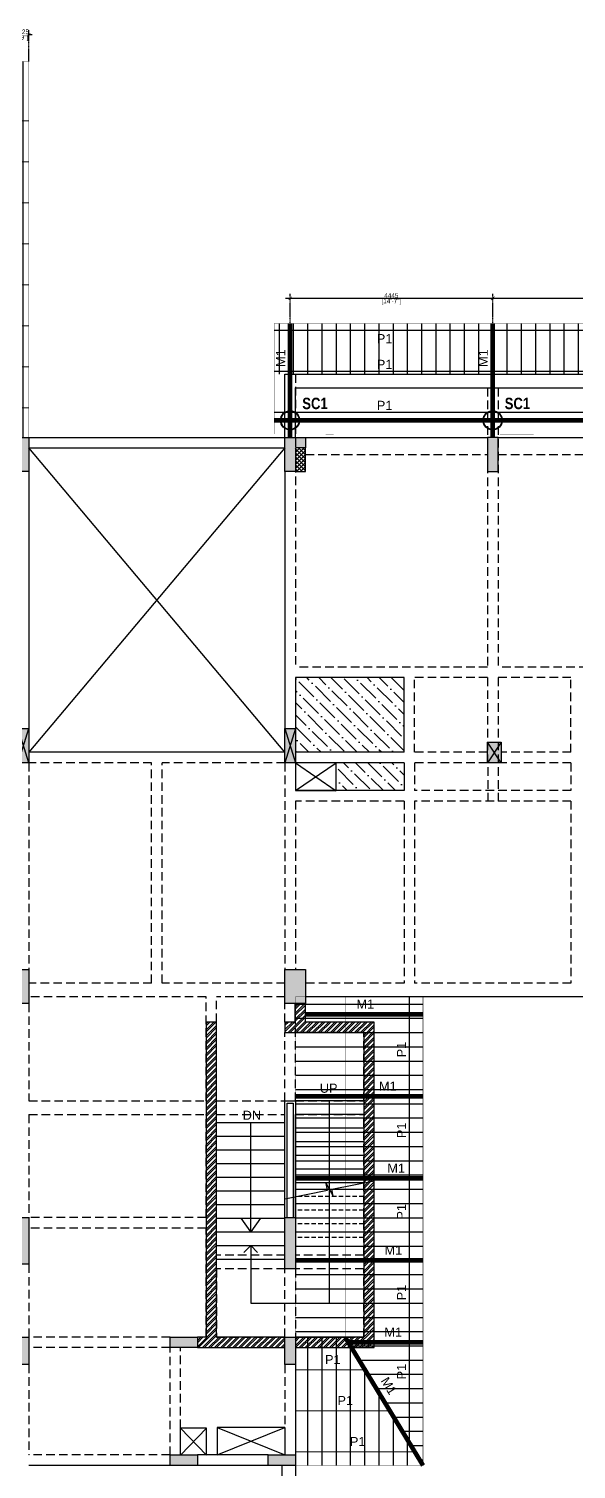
# Model space of a CAD drawing. Header units: millimetres. Extents: x 149548 to 2069915, y -1587483 to -1219800.
# Drawn here: x 1837315 to 1849325, y -1523645 to -1492034 of the extents above; entities that cross this region are included whole.
import ezdxf

# ---------------------------------------------------------------- set-up
doc = ezdxf.new("R2010")
doc.units = ezdxf.units.MM
doc.header["$MEASUREMENT"] = 0
doc.header["$PDMODE"] = 98
for name, pattern in [('ACAD_ISO02W100', [15, 12, -3]), ('CONTINOUS', [0]), ('DASHED', [0.75, 0.5, -0.25]), ('HIDDEN', [0.375, 0.25, -0.125])]:
    doc.linetypes.add(name, pattern=pattern)
doc.layers.add('BEAM NO.', color=7, linetype='Continuous', lineweight=30)
doc.layers.add('DETAIL', color=1, linetype='Continuous', lineweight=25)
for name, color, linetype in [('BEAM-230X450', 31, 'Continuous'), ('BEAM-230X600', 150, 'Continuous'), ('BEAM-300X450', 6, 'Continuous'), ('BEAM-300X600', 4, 'Continuous'), ('BEAM-450X750', 134, 'Continuous'), ('Brick Piller', 2, 'Continuous'), ('Projection', 5, 'Continuous'), ('Roof', 7, 'Continuous'), ('S-STRU. CUTOUT', 3, 'Continuous'), ('SHED', 7, 'Continuous'), ('Stair', 7, 'Continuous'), ('Steel Col', 2, 'Continuous'), ('Str. Layout', 7, 'Continuous'), ('STR.COLUMN', 1, 'Continuous'), ('SUNK-HATCH', 8, 'Continuous')]:
    doc.layers.add(name, color=color, linetype=linetype)
doc.styles.add('1-100', font='arial.ttf', dxfattribs={"height": 400})
doc.styles.add('G3-TEXT', font='ARIALNB.TTF', dxfattribs={"height": 3})
doc.styles.get("Standard").update_dxf_attribs({"font": 'arial.ttf'})
doc.styles.add('style1', font='arial.ttf')
doc.dimstyles.new('DIM 1-100 1', dxfattribs={"dimtxt": 200, "dimasz": 100, "dimexe": 50, "dimexo": 50, "dimgap": 50, "dimtad": 1, "dimdec": 1, "dimrnd": 5, "dimzin": 0, "dimdsep": 46, "dimtxsty": 'Standard', "dimblk": 'ARCHTICK', "dimcen": 100, "dimdle": 100, "dimclrd": 256, "dimclre": 256, "dimclrt": 256, "dimadec": 0, "dimazin": 0, "dimtfac": 1, "dimtdec": 1, "dimtix": 1, "dimtofl": 0, "dimtmove": 1, "dimatfit": 3, "dimldrblk": 'OPEN90', "dimfxl": 1, "dimtolj": 1, "dimtzin": 0, "dimlwd": -1, "dimlwe": -1, "dimarcsym": 0})
doc.dimstyles.new('DIM 1-50', dxfattribs={"dimtxt": 100, "dimasz": 75, "dimexe": 100, "dimexo": 1, "dimgap": 10, "dimtad": 1, "dimdec": 0, "dimrnd": 5, "dimzin": 0, "dimdsep": 46, "dimtxsty": 'Standard', "dimblk": 'ARCHTICK', "dimcen": 100, "dimdle": 100, "dimclrd": 256, "dimclre": 256, "dimclrt": 256, "dimadec": 0, "dimazin": 0, "dimtfac": 1, "dimtdec": 0, "dimtix": 1, "dimtofl": 0, "dimtmove": 1, "dimatfit": 3, "dimldrblk": 'OPEN90', "dimfxl": 1, "dimtolj": 1, "dimtzin": 0, "dimlwd": -1, "dimlwe": -1, "dimarcsym": 0})
pattern_1 = [(90, (0, 0), (-312.5, 1.91351062366774e-14), [])]
pattern_2 = [(180, (0, 0), (-3.827021247335479e-14, -312.5), [])]
pattern_3 = [(225, (4363.138150071958, 0), (66.29126073623883, -66.29126073623884), []), (225, (4318.943976321958, 5.412225342389949e-15), (66.29126073623883, -66.29126073623884), [])]
pattern_4 = [(135, (38788.41986784874, -101253.6091188269), (-364.6019340493135, 99.43689110435825), [468.75, -93.75, 0, -93.75])]

# ---------------------------------------------------------------- blocks, each defined once
blk = doc.blocks.new('Steel Col')
at = {"layer": 'Steel Col', "color": 2}
for radius in [210, 200]:
    blk.add_circle((1997102.074790691, -1500610.347027284), radius, dxfattribs=at)
blk = doc.blocks.new('Elevation_Col')
at = {"layer": 'Steel Col', "color": 251}
for p in [(-192843.4698170533, 101236.5403035535), (-188398.4698170533, 101236.5403026594)]:
    blk.add_blockref('Steel Col', p, dxfattribs=at)
blk = doc.blocks.new('Roof_SF Lvl')
at = {"layer": 'Roof', "transparency": 33554559}
h = blk.add_hatch(dxfattribs=at)
h.set_pattern_fill('ANSI31', color=8, scale=2500.000000000006, angle=45)
h.set_pattern_definition(pattern_1)
h.paths.add_polyline_path([(1827738.52471644, -1501001.659378562), (1837314.578188784, -1501001.097132746), (1837314.524842051, -1492752.238526734), (1820634.524841997, -1492752.238526734), (1827737.99289425, -1501001.041807456)], is_closed=False)
h = blk.add_hatch(dxfattribs=at)
h.set_pattern_fill('ANSI31', color=8, scale=2500.000000000006, angle=45)
h.set_pattern_definition(pattern_1)
h.paths.add_polyline_path([(1842697.024841111, -1499612.477389303), (1852054.524842002, -1499612.477389315), (1852054.524842007, -1501001.041807453), (1852696.980490111, -1501001.041807456), (1852696.980490111, -1499751.041807399), (1855626.980490111, -1499751.041807399), (1855626.980490111, -1501001.041807454), (1857142.024841997, -1501001.041807399), (1857142.024841997, -1499751.041807399), (1860072.024841997, -1499751.041807399), (1860072.024841997, -1501001.041807454), (1861587.024841997, -1501001.041807399), (1861587.024841997, -1499751.041807399), (1864517.024841997, -1499751.041777981), (1864517.024854548, -1501001.041807454), (1866032.069193884, -1501001.041807399), (1866032.069193884, -1499751.041807399), (1868962.069193884, -1499751.041807399), (1868962.069193884, -1501001.041807455), (1870477.069193884, -1501001.041807399), (1870477.069193884, -1499751.041807399), (1873407.069193884, -1499751.041807399), (1873407.069193884, -1501001.041807455), (1874922.113545771, -1501001.041807399), (1874922.113545771, -1499751.041807399), (1877852.113545771, -1499751.041807399), (1877852.113545771, -1501001.041807455), (1883524.524841997, -1501001.041807456), (1883524.524846952, -1501930.718021692), (1897217.497635167, -1498501.041807456), (1842697.024841113, -1498501.041807452)])
h = blk.add_hatch(dxfattribs=at)
h.set_pattern_fill('ANSI31', color=8, scale=2500, angle=135)
h.set_pattern_definition(pattern_2)
h.paths.add_polyline_path([(1844264.524841997, -1520762.791274042), (1843164.524841997, -1520762.791274042), (1843164.524841997, -1513277.477389311), (1844264.524841997, -1513277.477389311)])
h = blk.add_hatch(dxfattribs=at)
h.set_pattern_fill('ANSI31', color=8, scale=2500, angle=135)
h.set_pattern_definition(pattern_2)
h.paths.add_polyline_path([(1844264.524841997, -1513277.791273986), (1844264.524841997, -1520762.791274042), (1845964.334269158, -1523562.477389367), (1845964.524841997, -1513277.791273986)])
h = blk.add_hatch(dxfattribs=at)
h.set_pattern_fill('ANSI31', color=8, scale=2500.000000000006, angle=45)
h.set_pattern_definition(pattern_1)
h.paths.add_polyline_path([(1844264.524841997, -1520762.791274042), (1845964.524841997, -1523562.791274042), (1843164.524841997, -1523562.791274042), (1843164.524841997, -1520762.791274042)])
at = {"layer": 'Roof', "color": 6, "const_width": 10}
for points in [[(1837314.578197313, -1501002.41584929), (1820634.524841997, -1501002.791273537), (1820634.524841997, -1501002.791273537), (1820634.524841997, -1492752.238526734), (1837314.524842051, -1492752.238526734)], [(1897224.497351541, -1498501.041807456), (1883525.314349696, -1501930.520376128), (1883524.524846952, -1501001.041807456), (1842697.024841114, -1501001.192797584), (1842697.02484111, -1498501.041807452)], [(1844264.524841997, -1520762.791274042), (1843164.524841997, -1520762.791274042), (1843164.524841997, -1513277.477389311), (1844264.524841997, -1513277.477389311)], [(1844264.524841997, -1513277.791273986), (1844264.524841997, -1520762.791274042), (1845964.334269158, -1523562.477389367), (1845964.524841997, -1513277.791273986)], [(1844264.524841997, -1520762.791274042), (1845964.524841997, -1523562.791274042), (1843164.524841997, -1523562.791274042), (1843164.524841997, -1520762.791274042)]]:
    blk.add_lwpolyline(points, close=True, dxfattribs=at)
blk = doc.blocks.new('COL')
h = blk.add_hatch(color=2)
h.dxf.hatch_style = 1
h.paths.add_polyline_path([(1798296.104974095, -1406138.806724623), (1798526.104974095, -1406138.806724623), (1798526.104974095, -1406888.806724623), (1798296.104974095, -1406888.806724623)])
h = blk.add_hatch(color=2)
h.dxf.hatch_style = 1
h.paths.add_polyline_path([(1804146.104974095, -1406138.806724623), (1804376.104974095, -1406138.806724623), (1804376.104974095, -1406888.806724623), (1804146.104974095, -1406888.806724623)])
h = blk.add_hatch(color=2)
h.dxf.hatch_style = 1
h.paths.add_polyline_path([(1808591.0224678, -1406438.806724566), (1808890.963029397, -1406438.806724566), (1808890.963029397, -1406888.806724566), (1808591.0224678, -1406888.806724566)])
at = {"layer": 'STR.COLUMN', "transparency": 33554687}
h = blk.add_hatch(color=256, dxfattribs=at)
h.dxf.hatch_style = 1
h.paths.add_polyline_path([(1798076.104974095, -1400498.806724623), (1798526.104974095, -1400498.806724623), (1798526.104974095, -1399748.806724623), (1798076.104974095, -1399748.806724623)])
h = blk.add_hatch(color=256, dxfattribs=at)
h.dxf.hatch_style = 1
h.paths.add_polyline_path([(1804146.104974095, -1400498.806724623), (1804376.104974095, -1400498.806724623), (1804376.104974095, -1399978.806724624), (1804596.104974095, -1399978.806724624), (1804596.104974095, -1399748.806724623), (1804146.104974095, -1399748.806724623)])
at = {"layer": 'STR.COLUMN'}
h = blk.add_hatch(dxfattribs=at)
h.set_pattern_fill('ANSI37', color=8, scale=500)
h.set_pattern_definition([(45, (-46669.99999999953, -222356.3531173824), (-44.19417382415923, 44.19417382415923), []), (135, (-46669.99999999953, -222356.3531173824), (-44.19417382415922, -44.19417382415921), [])])
h.paths.add_polyline_path([(1804376.104974095, -1400498.806724623), (1804596.104974095, -1400498.806724623), (1804596.104974095, -1399978.806724624), (1804376.104974095, -1399978.806724624)])
h = blk.add_hatch(color=256, dxfattribs=at)
h.dxf.hatch_style = 1
h.paths.add_polyline_path([(1808591.10496949, -1399748.806724567), (1808591.10496949, -1400498.806724567), (1808821.104969497, -1400498.806724567), (1808821.104969497, -1399748.806724567)])
at = {"layer": 'STR.COLUMN', "transparency": 33554687}
h = blk.add_hatch(color=256, dxfattribs=at)
h.dxf.hatch_style = 1
h.paths.add_polyline_path([(1798076.104974095, -1412173.806724623), (1798526.104974095, -1412173.806724623), (1798526.104974095, -1411423.806724623), (1798076.104974095, -1411423.806724623)])
h = blk.add_hatch(color=256, dxfattribs=at)
h.dxf.hatch_style = 1
h.paths.add_polyline_path([(1804146.104974095, -1412173.806724623), (1804596.104974095, -1412173.806724623), (1804596.104974095, -1411423.806724623), (1804146.104974095, -1411423.806724623)])
h = blk.add_hatch(color=256, dxfattribs=at)
h.dxf.hatch_style = 1
h.paths.add_polyline_path([(1798296.104974095, -1417893.806724623), (1798526.104974095, -1417893.806724623), (1798526.104974095, -1416868.806724623), (1798296.104974095, -1416868.806724623)])
h = blk.add_hatch(color=256, dxfattribs=at)
h.dxf.hatch_style = 1
h.paths.add_polyline_path([(1804146.104974095, -1416868.806724623), (1804146.104974095, -1417993.806724623), (1804376.104974095, -1417993.806724623), (1804376.104974095, -1416868.806724623)])
h = blk.add_hatch(color=256, dxfattribs=at)
h.dxf.hatch_style = 1
h.paths.add_polyline_path([(1798296.104974095, -1420093.806724623), (1798526.104974095, -1420093.806724623), (1798526.104974095, -1419493.806724623), (1798296.104974095, -1419493.806724623)])
h = blk.add_hatch(color=256, dxfattribs=at)
h.dxf.hatch_style = 1
h.paths.add_polyline_path([(1801626.104974094, -1419493.806724623), (1801626.104974094, -1419723.806724623), (1802226.104974094, -1419723.806724623), (1802226.104974094, -1419493.806724623)])
h = blk.add_hatch(color=256, dxfattribs=at)
h.dxf.hatch_style = 1
h.paths.add_polyline_path([(1804146.104974095, -1419493.806834514), (1804146.104974095, -1420093.806724623), (1804376.104974095, -1420093.806724623), (1804376.104974095, -1419493.806834514)])
h = blk.add_hatch(color=256, dxfattribs=at)
h.dxf.hatch_style = 1
h.paths.add_polyline_path([(1801626.104974094, -1422078.806724589), (1801626.104974094, -1422308.806724589), (1802226.104974094, -1422308.806724589), (1802226.104974094, -1422078.806724589)])
h = blk.add_hatch(color=256, dxfattribs=at)
h.dxf.hatch_style = 1
h.paths.add_polyline_path([(1803776.104974094, -1422078.806724589), (1803776.104974094, -1422308.806724589), (1804376.104974094, -1422308.806724589), (1804376.104974094, -1422078.806724589)])
at = {"layer": 'STR.COLUMN', "color": 5}
for p, q in [((1808890.963029397, -1406888.806724623), (1808591.0224678, -1406438.806724566)), ((1808890.963029397, -1406438.806724566), (1808591.0224678, -1406888.806724566))]:
    blk.add_line(p, q, dxfattribs=at)
for points in [[(1798076.104974095, -1399748.806724623), (1798526.104974095, -1399748.806724623), (1798526.104974095, -1400498.806724623), (1798076.104974095, -1400498.806724623), (1798076.104974095, -1399748.806724623)], [(1798296.104974095, -1406138.806724623), (1798526.104974095, -1406138.806724623), (1798526.104974095, -1406888.806724623), (1798296.104974095, -1406888.806724623), (1798296.104974095, -1406138.806724623)], [(1798296.104974095, -1406888.806724623), (1798526.104974095, -1406138.806724623)], [(1798526.104974095, -1406888.806724623), (1798296.104974095, -1406138.806724623)], [(1804146.104974095, -1406138.806724623), (1804376.104974095, -1406138.806724623), (1804376.104974095, -1406888.806724623), (1804146.104974095, -1406888.806724623), (1804146.104974095, -1406138.806724623)], [(1804146.104974095, -1406138.806724623), (1804376.104974095, -1406888.806724623)], [(1804376.104974095, -1406138.806724623), (1804146.104974095, -1406888.806724623)], [(1798076.104974095, -1411423.806724623), (1798526.104974095, -1411423.806724623), (1798526.104974095, -1412173.806724623), (1798076.104974095, -1412173.806724623), (1798076.104974095, -1411423.806724623)], [(1804146.104974095, -1411423.806724623), (1804596.104974095, -1411423.806724623), (1804596.104974095, -1412173.806724623), (1804146.104974095, -1412173.806724623), (1804146.104974095, -1411423.806724623)], [(1798296.104974095, -1416868.806724623), (1798526.104974095, -1416868.806724623), (1798526.104974095, -1417893.806724623), (1798296.104974095, -1417893.806724623), (1798296.104974095, -1416868.806724623)], [(1798296.104974095, -1419493.806724623), (1798526.104974095, -1419493.806724623), (1798526.104974095, -1420093.806724623), (1798296.104974095, -1420093.806724623), (1798296.104974095, -1419493.806724623)], [(1802226.104974094, -1419493.806724623), (1802226.104974094, -1419723.806724623), (1801626.104974094, -1419723.806724623), (1801626.104974094, -1419493.806724623), (1802226.104974094, -1419493.806724623)]]:
    blk.add_lwpolyline(points, dxfattribs=at)
for points in [[(1804146.104974095, -1399748.806724623), (1804596.104974095, -1399748.806724623), (1804596.104974095, -1399978.806724624), (1804376.104974095, -1399978.806724624), (1804376.104974095, -1400498.806724623), (1804146.104974095, -1400498.806724623), (1804146.104974095, -1399748.806724623)], [(1804376.104974095, -1400498.806724623), (1804596.104974095, -1400498.806724623), (1804596.104974095, -1399978.806724624), (1804376.104974095, -1399978.806724624)], [(1808591.10496949, -1399748.806724567), (1808591.10496949, -1400498.806724567), (1808821.104969497, -1400498.806724567), (1808821.104969497, -1399748.806724567)], [(1808591.0224678, -1406438.806724566), (1808890.963029397, -1406438.806724566), (1808890.963029397, -1406888.806724566), (1808591.0224678, -1406888.806724566)], [(1804146.104974095, -1416868.806724623), (1804376.104974095, -1416868.806724623), (1804376.104974095, -1417993.806724623), (1804146.104974095, -1417993.806724623)], [(1804146.104974095, -1419493.806724623), (1804376.104974095, -1419493.806724623), (1804376.104974095, -1420093.806724623), (1804146.104974095, -1420093.806724623)], [(1802226.104974094, -1422078.806724589), (1802226.104974094, -1422308.806724589), (1801626.104974094, -1422308.806724589), (1801626.104974094, -1422078.806724589), (1802226.104974094, -1422078.806724589)], [(1804376.104974094, -1422078.806724589), (1804376.104974094, -1422308.806724589), (1803776.104974094, -1422308.806724589), (1803776.104974094, -1422078.806724589), (1804376.104974094, -1422078.806724589)]]:
    blk.add_lwpolyline(points, close=True, dxfattribs=at)
blk = doc.blocks.new('_ArchTick')
at = {"color": 0, "linetype": 'ByBlock', "const_width": 0.15}
blk.add_lwpolyline([(-0.5, -0.5), (0.5, 0.5)], dxfattribs=at)
blk = doc.blocks.new('_Open90')
at = {"color": 0, "linetype": 'ByBlock', "lineweight": -2}
for p, q in [((0, 0), (-1, 0)), ((-0.5, 0.5), (0, 0)), ((0, 0), (-0.5, -0.5))]:
    blk.add_line(p, q, dxfattribs=at)
blk = doc.blocks.new('*D273')
at = {"layer": 'Defpoints', "color": 0}
for p in [(1847492.024841487, -1497948.76038163), (1843047.024841487, -1498501.041807452), (1847492.024841487, -1498501.041808681)]:
    blk.add_point(p, dxfattribs=at)
at = {"layer": 'DETAIL', "linetype": 'ACAD_ISO02W100'}
blk.add_line((1842947.024841487, -1497948.76038163), (1847592.024841487, -1497948.76038163), dxfattribs=at)
at = {"layer": 'DETAIL', "linetype": 'DASHED'}
for p, q in [((1843047.024841487, -1498500.041807452), (1843047.024841487, -1497848.76038163)), ((1847492.024841487, -1498500.041808681), (1847492.024841487, -1497848.76038163))]:
    blk.add_line(p, q, dxfattribs=at)
at = {"layer": 'DETAIL', "linetype": 'ByBlock', "xscale": 75, "yscale": 75, "zscale": 75, "rotation": 180}
blk.add_blockref('_ArchTick', (1843047.024841487, -1497948.76038163), dxfattribs=at)
at = {"layer": 'DETAIL', "linetype": 'ByBlock', "xscale": 75, "yscale": 75, "zscale": 75}
blk.add_blockref('_ArchTick', (1847492.024841487, -1497948.76038163), dxfattribs=at)
at = {"layer": 'DETAIL', "char_height": 100, "attachment_point": 5}
for s, insert in [('\\A1;[14\'-7"]', (1845269.524841487, -1498022.846329789)), ('\\A1;4445', (1845269.524841487, -1497887.90772133))]:
    blk.add_mtext(s, dxfattribs=dict(at, insert=insert))
blk = doc.blocks.new('*D274')
at = {"layer": 'Defpoints', "color": 0}
for p in [(1851937.024841487, -1497948.76038163), (1847492.024841487, -1498501.041808681), (1851937.024841487, -1498501.041808681)]:
    blk.add_point(p, dxfattribs=at)
at = {"layer": 'DETAIL', "linetype": 'ACAD_ISO02W100'}
blk.add_line((1847392.024841487, -1497948.76038163), (1852037.024841487, -1497948.76038163), dxfattribs=at)
at = {"layer": 'DETAIL', "linetype": 'DASHED'}
for p, q in [((1847492.024841487, -1498500.041808681), (1847492.024841487, -1497848.76038163)), ((1851937.024841487, -1498500.041808681), (1851937.024841487, -1497848.76038163))]:
    blk.add_line(p, q, dxfattribs=at)
at = {"layer": 'DETAIL', "linetype": 'ByBlock', "xscale": 75, "yscale": 75, "zscale": 75, "rotation": 180}
blk.add_blockref('_ArchTick', (1847492.024841487, -1497948.76038163), dxfattribs=at)
at = {"layer": 'DETAIL', "linetype": 'ByBlock', "xscale": 75, "yscale": 75, "zscale": 75}
blk.add_blockref('_ArchTick', (1851937.024841487, -1497948.76038163), dxfattribs=at)
at = {"layer": 'DETAIL', "char_height": 100, "attachment_point": 5}
for s, insert in [('\\A1;[14\'-7"]', (1849714.524841487, -1498022.846329789)), ('\\A1;4445', (1849714.524841487, -1497887.90772133))]:
    blk.add_mtext(s, dxfattribs=dict(at, insert=insert))
blk = doc.blocks.new('*D301')
at = {"layer": 'Defpoints', "color": 0}
for p in [(1837314.524842042, -1492160.898765673), (1837089.524841944, -1492752.238526734), (1837314.524842042, -1492752.237071622)]:
    blk.add_point(p, dxfattribs=at)
at = {"layer": 'DETAIL', "linetype": 'ACAD_ISO02W100'}
for p, q in [((1837089.524841944, -1492160.898765673), (1837014.524841944, -1492160.898765673)), ((1837314.524842042, -1492160.898765673), (1837389.524842042, -1492160.898765673))]:
    blk.add_line(p, q, dxfattribs=at)
at = {"layer": 'DETAIL', "linetype": 'DASHED'}
for p, q in [((1837089.524841944, -1492751.238526734), (1837089.524841944, -1492060.898765673)), ((1837314.524842042, -1492751.237071622), (1837314.524842042, -1492060.898765673))]:
    blk.add_line(p, q, dxfattribs=at)
at = {"layer": 'DETAIL', "linetype": 'ByBlock', "xscale": 75, "yscale": 75, "zscale": 75}
blk.add_blockref('_ArchTick', (1837089.524841944, -1492160.898765673), dxfattribs=at)
at = {"layer": 'DETAIL', "linetype": 'ByBlock', "xscale": 75, "yscale": 75, "zscale": 75, "rotation": 180}
blk.add_blockref('_ArchTick', (1837314.524842042, -1492160.898765673), dxfattribs=at)
at = {"layer": 'DETAIL', "char_height": 100, "attachment_point": 5}
for s, insert in [('\\A1;225', (1837202.024841993, -1492099.8414669)), ('\\A1;[9"]', (1837202.024841993, -1492234.984713831))]:
    blk.add_mtext(s, dxfattribs=dict(at, insert=insert))
blk = doc.blocks.new('Fire Staircase_2')
at = {"layer": 'Brick Piller', "transparency": 33554559}
h = blk.add_hatch(dxfattribs=at)
h.set_pattern_fill('ANSI32', color=8, scale=250, angle=180)
h.set_pattern_definition(pattern_3)
h.paths.add_polyline_path([(1772230.452007081, -1558114.147977806), (1772230.452051038, -1558414.147977806), (1772230.452094995, -1558714.147977806), (1772230.452138952, -1559014.147977806), (1772230.447129415, -1561199.065840064), (1770730.451634548, -1561199.065888511), (1770730.451668249, -1561429.065888511), (1772460.447129415, -1561429.065840199), (1772460.447129414, -1554284.153497769), (1770950.451674394, -1554284.154728837), (1770950.451644717, -1553879.06577862), (1770720.451644717, -1553879.06579547), (1770720.451674394, -1554284.154745687), (1770500.451644717, -1554284.154761805), (1770500.451644717, -1554514.15520135), (1772230.447129414, -1554514.153646971), (1772230.451699385, -1556014.147977806), (1772230.451743342, -1556314.147977806), (1772230.451787298, -1556614.147977806), (1772230.451831255, -1556914.147977806), (1772230.451875211, -1557214.147977806), (1772230.451919168, -1557514.147977806), (1772230.451963125, -1557814.147977806)])
h = blk.add_hatch(dxfattribs=at)
h.set_pattern_fill('ANSI32', color=8, scale=250, angle=180)
h.set_pattern_definition(pattern_3)
h.paths.add_polyline_path([(1769000.454689668, -1559489.398721849), (1769000.454581127, -1559189.398721849), (1769000.454472585, -1558889.398721849), (1769000.454364044, -1558589.398721849), (1769000.454255502, -1558289.398721849), (1769000.454146961, -1557989.398721849), (1769000.454038419, -1557689.398721849), (1769000.453929878, -1557389.398721849), (1769000.453821336, -1557089.398721849), (1769000.453712795, -1556789.398721849), (1769000.453604253, -1556489.398721849), (1769000.452806385, -1554284.154871696), (1768770.458578196, -1554284.154888546), (1768770.441853349, -1561199.065778617), (1768580.451644716, -1561199.065778617), (1768580.451644716, -1561429.065778617), (1770500.451644717, -1561429.06577862), (1770500.451644717, -1561199.065888511), (1769000.455308234, -1561199.06577862)])
at = {"layer": 'Stair', "color": 8, "linetype": 'Continuous', "ltscale": 200}
for p, q in [((1772230.451644717, -1556014.147977806), (1770730.451390116, -1556014.148087698)), ((1769000.448756525, -1556489.398721849), (1770500.448756525, -1556489.398611958)), ((1772230.451666695, -1556314.147977806), (1770730.451412094, -1556314.148087698)), ((1769000.448778504, -1556789.39872185), (1770500.448778504, -1556789.398611958)), ((1772230.451688673, -1556614.147977806), (1770730.451434072, -1556614.148087698)), ((1769000.448800482, -1557089.39872185), (1770500.448800482, -1557089.398611958)), ((1772230.451710652, -1556914.147977806), (1770730.451456051, -1556914.148087698)), ((1769000.44882246, -1557389.39872185), (1770500.44882246, -1557389.398611958)), ((1772230.45173263, -1557214.147977806), (1770730.451478029, -1557214.148087698)), ((1769000.448844438, -1557689.39872185), (1770500.448844438, -1557689.398611958)), ((1772230.451754608, -1557514.147977806), (1770730.451500007, -1557514.148087698)), ((1769000.448866417, -1557989.39872185), (1770500.448866417, -1557989.398611958)), ((1772230.451776587, -1557814.147977806), (1770730.451521986, -1557814.148087698)), ((1769000.448888395, -1558289.398721849), (1770500.448888395, -1558289.398611958)), ((1769000.448910374, -1558589.398721849), (1770500.448910374, -1558589.398611958)), ((1769000.448932352, -1558889.39872185), (1770500.448932352, -1558889.398611958)), ((1769000.44895433, -1559189.39872185), (1770500.44895433, -1559189.398611958)), ((1769000.448976309, -1559489.39872185), (1770500.448976309, -1559489.398611958))]:
    blk.add_line(p, q, dxfattribs=at)
at = {"layer": 'Stair', "color": 8, "linetype": 'DASHED', "ltscale": 200}
for p, q in [((1772230.451798565, -1558114.147977806), (1770730.451543964, -1558114.148087698)), ((1772230.451820544, -1558414.147977806), (1770730.451565942, -1558414.148087698)), ((1772230.451842522, -1558714.147977806), (1770730.451587921, -1558714.148087698)), ((1772230.4518645, -1559014.147977806), (1770730.451609899, -1559014.148087698))]:
    blk.add_line(p, q, dxfattribs=at)
at = {"layer": 'Stair'}
blk.add_line((1772460.447136096, -1559699.065544525), (1772460.452239307, -1559699.065544524), dxfattribs=at)
for points in [[(1770500.451644717, -1554284.154761805), (1770500.451644717, -1554514.15520135), (1772230.447129415, -1554514.154753746), (1772230.447129415, -1561199.065840064), (1770730.451634548, -1561199.065888511), (1770730.451668249, -1561429.065888511), (1772460.447129415, -1561429.065778619), (1772460.447129415, -1554284.154719313), (1770950.451674394, -1554284.154728837), (1770950.451644717, -1553879.06577862), (1770720.451644717, -1553879.06579547), (1770720.451674394, -1554284.154745687)], [(1769000.452806385, -1554284.154871696), (1768770.458578196, -1554284.154888546), (1768770.441853349, -1561199.065778617), (1768580.451644716, -1561199.065778617), (1768580.451644716, -1561429.065778617), (1770500.451644717, -1561429.06577862), (1770500.451644717, -1561199.065888511), (1769000.455308234, -1561199.06577862)]]:
    blk.add_lwpolyline(points, close=True, dxfattribs=at)
at = {"layer": 'Stair', "color": 8, "linetype": 'Continuous', "ltscale": 200}
for points in [[(1770500.44890925, -1558574.06577862), (1770500.448721708, -1556014.148104548), (1770730.451390116, -1556014.148087698), (1770730.451577658, -1558574.06577862)], [(1770550.44890925, -1558574.06577862), (1770550.448725371, -1556064.148100885), (1770680.451393778, -1556064.148091361), (1770680.451577658, -1558574.06577862)]]:
    blk.add_lwpolyline(points, dxfattribs=at)
at = {"layer": 'Stair'}
blk.add_lwpolyline([(1770499.873817761, -1558159.801022572), (1771431.425486966, -1557973.490830684), (1771402.008088246, -1557826.40372502), (1771558.900956128, -1558100.966337202), (1771529.483557409, -1557953.879231538), (1772460.449271062, -1557767.686230671)], dxfattribs=at)
at = {"layer": 'Stair', "insert": (1771653.79069602, -1555635.434412004), "char_height": 200, "attachment_point": 3, "rotation": 8.395107349475939e-06, "style": '1-100'}
blk.add_mtext_dynamic_manual_height_columns('UP', width=404.6349684817251, gutter_width=750, heights=[0], dxfattribs=at)
at = {"layer": 'Stair', "insert": (1769573.439173871, -1556227.951576462), "char_height": 200, "attachment_point": 1, "style": '1-100'}
blk.add_mtext_dynamic_manual_height_columns('DN', width=404.6349684817251, gutter_width=750, heights=[0], dxfattribs=at)
at = {"layer": 'Stair'}
for points, override in [([(1769750.448542335, -1559189.397873171), (1769750.448357216, -1560452.81790665), (1771480.451380977, -1560452.818165262), (1771480.451814047, -1556014.148032752)], {"dimasz": 300}), ([(1769750.448932352, -1558889.398666904), (1769750.448969451, -1556489.397873171)], {"dimasz": 300, "dimldrblk": 'Open90'})]:
    blk.add_leader(points, dimstyle='DIM 1-100 1', override=override, dxfattribs=at)
blk = doc.blocks.new('2nd floor layout')
at = {"layer": 'SUNK-HATCH', "linetype": 'Continuous', "transparency": 33554559}
h = blk.add_hatch(dxfattribs=at)
h.set_pattern_fill('ANSI36', color=8, scale=1500, angle=90)
h.set_pattern_definition(pattern_4)
h.paths.add_polyline_path([(1845549.520828126, -1507912.41584345), (1845549.520828126, -1506272.820436988), (1843164.524841944, -1506272.820436988), (1843164.524841944, -1507912.41584345)])
h = blk.add_hatch(dxfattribs=at)
h.set_pattern_fill('ANSI36', color=8, scale=1500, angle=90)
h.set_pattern_definition(pattern_4)
h.paths.add_polyline_path([(1844054.465161453, -1508752.41584345), (1845549.520828126, -1508752.41584345), (1845549.520828126, -1508142.41584345), (1844054.465161453, -1508142.41584345)])
at = {"layer": 'BEAM-230X450', "linetype": 'HIDDEN', "ltscale": 750}
for p, q in [((1847379.520828126, -1506042.820436988), (1843164.524841944, -1506042.820436988)), ((1851824.524841944, -1506042.820436988), (1847609.520828126, -1506042.820436988)), ((1847379.520828126, -1506272.820436988), (1845779.520828126, -1506272.820436988)), ((1845779.520828126, -1507912.41584345), (1845779.520828126, -1506272.820436988)), ((1849209.520828128, -1506272.820436987), (1847609.520828126, -1506272.820436988)), ((1849209.520828128, -1507912.41584345), (1849209.520828128, -1506272.820436987)), ((1840009.523540566, -1512977.41584345), (1840009.526663359, -1508142.4156949)), ((1840239.523540566, -1512977.41584345), (1840239.526663359, -1508142.41584345)), ((1845779.520828126, -1508142.41584345), (1845779.520828126, -1508752.41584345)), ((1849209.520828128, -1508142.41584345), (1849209.520828128, -1508752.41584345)), ((1849209.520828128, -1508752.41584345), (1845779.520828126, -1508752.41584345)), ((1845549.520828126, -1508982.41584345), (1843164.524841944, -1508982.41584345)), ((1845549.520828126, -1508982.41584345), (1845549.520828126, -1512977.41584345)), ((1845779.520828126, -1508982.41584345), (1845779.520828126, -1512977.41584345)), ((1849209.520828128, -1508982.41584345), (1845779.520828126, -1508982.41584345)), ((1849209.520828128, -1508982.41584345), (1849209.520828128, -1512977.41584345)), ((1841204.52948382, -1515562.49867489), (1841204.53095969, -1513277.420197049)), ((1841434.525377883, -1513833.045843951), (1841434.530959715, -1513277.417641431)), ((1841434.52613501, -1515212.507193781), (1841434.52613501, -1514063.046486012)), ((1841434.52613501, -1515562.49863032), (1841434.52613501, -1514063.046486012)), ((1844664.518597047, -1514062.504818577), (1843164.524841944, -1514063.134698391)), ((1844664.518985142, -1515562.498004399), (1844664.518597047, -1514062.504818577)), ((1841204.527830439, -1518122.417281266), (1841204.529290059, -1515862.49867489)), ((1844664.519860926, -1518947.41584345), (1844664.519062762, -1515862.498004399)), ((1841204.527830439, -1518122.417281266), (1837314.524841944, -1518122.412720716)), ((1841204.527681889, -1518352.417281266), (1837314.524841944, -1518352.412742287)), ((1841204.526135022, -1520747.420197048), (1841204.527681889, -1518352.417281266)), ((1841434.52613501, -1519247.416386156), (1841434.52613501, -1520747.41584345)), ((1842934.524841944, -1520747.41584345), (1842934.524841944, -1519247.416134125)), ((1843164.524841944, -1519247.416134125), (1843164.524841944, -1520747.41584345)), ((1844664.520326643, -1520747.415904894), (1844664.519938546, -1519247.41584345)), ((1843164.524841944, -1520747.41584345), (1844664.520326643, -1520747.41584345))]:
    blk.add_line(p, q, dxfattribs=at)
at = {"layer": 'BEAM-230X450', "linetype": 'CONTINOUS', "ltscale": 750}
for p, q in [((1845549.520828126, -1506272.820436988), (1843164.524841944, -1506272.820436988)), ((1845549.520828126, -1507912.41584345), (1845549.520828126, -1506272.820436988)), ((1845549.520828126, -1508142.41584345), (1845549.520828126, -1508752.41584345)), ((1845549.520828126, -1508752.41584345), (1843164.524841944, -1508752.41584345)), ((1841434.525874018, -1519017.416386156), (1841434.525398038, -1515862.49863032))]:
    blk.add_line(p, q, dxfattribs=at)
at = {"layer": 'BEAM-230X450', "linetype": 'Continuous', "ltscale": 750}
for p, q in [((1844894.520326643, -1513832.504784144), (1843384.524844817, -1513832.504894768)), ((1844894.520326643, -1520977.41584345), (1844894.520326643, -1513832.504784144)), ((1843164.524841944, -1520977.41584345), (1844894.520326643, -1520977.41584345))]:
    blk.add_line(p, q, dxfattribs=at)
at = {"layer": 'BEAM-230X600', "linetype": 'HIDDEN', "ltscale": 750}
for p, q in [((1843164.524841952, -1499612.554903555), (1843164.524841944, -1506042.820436988)), ((1847379.520828126, -1499912.554903561), (1847379.520828126, -1506042.820436988)), ((1847609.520828126, -1499912.554903561), (1847609.520828126, -1506042.820436988)), ((1847379.520828126, -1506272.820436988), (1847383.382897246, -1508982.41584345)), ((1847609.520828126, -1506272.820436988), (1847609.520828126, -1508982.41584345)), ((1847379.520828126, -1507912.41584345), (1845779.520828126, -1507912.41584345)), ((1849209.520828128, -1507912.41584345), (1847679.382897246, -1507912.41584345)), ((1840009.526663359, -1508142.41584345), (1837314.524841944, -1508142.41584345)), ((1837314.524841944, -1508142.41584345), (1837314.524841944, -1512677.41584345)), ((1842934.524841944, -1508142.41584345), (1840239.526663359, -1508142.41584345)), ((1842934.524841944, -1508142.41584345), (1842934.524841944, -1512677.41584345)), ((1847379.442335649, -1508142.41584345), (1845779.520828126, -1508142.41584345)), ((1849209.520828128, -1508142.41584345), (1847679.382897246, -1508142.41584345)), ((1843164.524841944, -1508982.41584345), (1843164.524841944, -1512677.41584345)), ((1837314.524841944, -1513427.41584345), (1837314.524841944, -1515562.49942871)), ((1842934.523432215, -1513833.043621725), (1842934.532717961, -1513427.41584345)), ((1843164.524841944, -1515562.498295074), (1843164.524841944, -1513427.415827333)), ((1842934.483841048, -1515562.498339652), (1842934.51816699, -1514063.043621736)), ((1837314.524841944, -1515862.499428711), (1837314.524841944, -1518122.415843451)), ((1837314.524841944, -1519147.41584345), (1837314.524841944, -1520747.41584345)), ((1840414.524841943, -1520747.419312897), (1837314.524841944, -1520747.415843449)), ((1841204.526135022, -1520747.420197048), (1841014.524841943, -1520747.419984403)), ((1841434.52613501, -1520747.41584345), (1842934.524841944, -1520747.41584345)), ((1840414.524841943, -1520977.415843449), (1837314.524841944, -1520977.415843449)), ((1840414.524841944, -1523332.415843451), (1840414.524841943, -1520977.41584345)), ((1840644.524841943, -1522744.159356504), (1840644.524841943, -1520977.41584345)), ((1841014.524841943, -1520977.41584345), (1842934.524841944, -1520977.41584345)), ((1837314.524841944, -1521347.41584345), (1837314.524841944, -1523332.415843451)), ((1842934.524841944, -1521347.41584345), (1842934.524841944, -1522732.415843458)), ((1840414.524841944, -1523332.415843451), (1837314.524841944, -1523332.415843451))]:
    blk.add_line(p, q, dxfattribs=at)
at = {"layer": 'BEAM-230X600', "linetype": 'CONTINOUS', "ltscale": 750}
for p, q in [((1837314.524841944, -1501002.41584345), (1842934.524841944, -1501002.41584345)), ((1837314.524841944, -1501232.41584345), (1842934.524841944, -1501232.41584345)), ((1837314.524841944, -1501752.41584345), (1837314.45093726, -1507392.41584345)), ((1842934.524841944, -1501752.41584345), (1842934.524841944, -1507392.41584345)), ((1843164.524841944, -1506272.820436988), (1843164.524841944, -1507392.41584345)), ((1842934.524841944, -1507912.41584345), (1837314.524841944, -1507912.41584345)), ((1845549.520828126, -1507912.41584345), (1843164.524841944, -1507912.41584345)), ((1845549.520828126, -1508142.41584345), (1843164.524841944, -1508142.41584345)), ((1843164.524841944, -1508142.41584345), (1843164.524841944, -1508752.41584345)), ((1843384.524844817, -1513832.504894768), (1843384.524844817, -1513427.415827333)), ((1843164.524841944, -1521347.41584345), (1843164.524841944, -1523562.41584345)), ((1842564.524841943, -1523562.41584345), (1841014.524841943, -1523562.41584345))]:
    blk.add_line(p, q, dxfattribs=at)
at = {"layer": 'BEAM-230X600', "linetype": 'Continuous', "ltscale": 750}
for p, q in [((1842934.425238692, -1518122.41584345), (1842934.476973363, -1515862.498339653)), ((1843164.524841944, -1518122.41584345), (1843164.524841944, -1515862.498295074)), ((1840644.524841944, -1523332.41584345), (1840644.524841943, -1522732.415843458)), ((1842934.524841944, -1522732.415843458), (1842934.524841944, -1523332.41584345)), ((1842564.524841943, -1523332.41584345), (1841014.524841943, -1523332.41584345))]:
    blk.add_line(p, q, dxfattribs=at)
at = {"layer": 'BEAM-230X600'}
blk.add_line((1840414.524841944, -1523562.415843451), (1837314.524841944, -1523562.415843451), dxfattribs=at)
at = {"layer": 'BEAM-300X450', "linetype": 'HIDDEN', "ltscale": 750}
for p, q in [((1837314.524841944, -1515562.49942871), (1841204.52948382, -1515562.49867489)), ((1841434.525352778, -1515562.49863032), (1842934.486739362, -1515562.498339652)), ((1843164.524841944, -1515562.498295074), (1844664.52036352, -1515562.498004399)), ((1837314.524841944, -1515862.499428711), (1841204.52933527, -1515862.49867489)), ((1841434.525387478, -1515862.49863032), (1842934.478575823, -1515862.498339653)), ((1843164.524841944, -1515862.498295074), (1844664.52040809, -1515862.498004399)), ((1842934.524841944, -1518947.416134125), (1841434.525874018, -1518947.416386156)), ((1844664.520276236, -1518947.41584345), (1843164.524841943, -1518947.41609548)), ((1842934.524841944, -1519247.416134125), (1841434.52613501, -1519247.416386156)), ((1844664.520326643, -1519247.41584345), (1843164.524841943, -1519247.41609548))]:
    blk.add_line(p, q, dxfattribs=at)
at = {"layer": 'BEAM-300X450', "linetype": 'CONTINOUS', "ltscale": 750}
for p, q in [((1842864.524841943, -1523562.415843416), (1842864.524841943, -1527162.415843451)), ((1843164.524841943, -1523562.415843416), (1843164.524841943, -1527162.415843451))]:
    blk.add_line(p, q, dxfattribs=at)
at = {"layer": 'BEAM-300X600', "linetype": 'HIDDEN', "ltscale": 750}
for p, q in [((1840009.523540566, -1512977.41584345), (1837314.524841944, -1512977.41584345)), ((1842934.524841944, -1512977.41584345), (1840239.523540566, -1512977.41584345)), ((1845549.520828126, -1512977.41584345), (1843384.524841944, -1512977.41584345)), ((1849209.520828128, -1512977.41584345), (1845779.520828126, -1512977.41584345)), ((1841204.531198662, -1513277.420197049), (1837314.524841944, -1513277.41584345)), ((1842934.524841944, -1513277.41584345), (1841434.530959715, -1513277.417641431))]:
    blk.add_line(p, q, dxfattribs=at)
at = {"layer": 'BEAM-300X600', "linetype": 'CONTINOUS', "ltscale": 750}
blk.add_line((1851824.524841944, -1513277.41584345), (1843384.524841944, -1513277.41584345), dxfattribs=at)
at = {"layer": 'BEAM-450X750', "linetype": 'CONTINOUS', "ltscale": 750}
for p, q in [((1843384.524841944, -1501002.41584345), (1847379.524837339, -1501002.41584345)), ((1847609.524837346, -1501002.41584345), (1851824.524841944, -1501002.41584345))]:
    blk.add_line(p, q, dxfattribs=at)
at = {"layer": 'BEAM-450X750', "linetype": 'HIDDEN', "ltscale": 750}
for p, q in [((1843384.524841944, -1501377.41584345), (1847379.520828126, -1501377.41584345)), ((1847609.524837346, -1501377.41584345), (1851824.524841944, -1501377.41584345))]:
    blk.add_line(p, q, dxfattribs=at)
at = {"layer": 'Projection', "linetype": 'CONTINOUS', "ltscale": 750}
for points in [[(1842934.524841944, -1501002.41584345), (1842934.524841943, -1499612.554903554), (1852124.524841944, -1499612.554903567), (1852124.524841944, -1501002.415843393)], [(1843164.524841944, -1501002.41584345), (1843164.524841943, -1499912.554903555), (1851824.524841953, -1499912.554903567), (1851824.524841953, -1501002.415843393)]]:
    blk.add_lwpolyline(points, dxfattribs=at)
at = {"layer": 'S-STRU. CUTOUT', "ltscale": 750}
for p, q in [((1842934.524841944, -1507912.41584345), (1837314.524841944, -1501232.41584345)), ((1842934.524841944, -1501232.41584345), (1837314.524841944, -1507912.41584345)), ((1843164.524841944, -1508752.41584345), (1844057.020827372, -1508142.41584345)), ((1843164.524841944, -1508142.41584345), (1844057.024841943, -1508754.165309981)), ((1841214.527819561, -1523334.156379833), (1840644.524841943, -1522744.159356503)), ((1841214.527819561, -1522744.162333169), (1840644.524841943, -1523334.156379833)), ((1841214.527819561, -1522744.162333169), (1840644.524841943, -1522744.162333169)), ((1841214.527819561, -1523334.156379833), (1841214.527819561, -1522744.162333169)), ((1841444.529857681, -1523332.406913303), (1842930.14412687, -1522732.415843458)), ((1841444.533871499, -1522732.415843458), (1841444.529857681, -1523332.406913303)), ((1841444.533871499, -1522732.415843458), (1842930.14412687, -1523332.415842548)), ((1842934.524841944, -1522732.415843458), (1841444.533871499, -1522732.415843458))]:
    blk.add_line(p, q, dxfattribs=at)
blk.add_lwpolyline([(1844057.020828126, -1508142.41584345), (1843164.524841944, -1508142.41584345), (1843164.524841944, -1508752.41584345), (1844057.020828126, -1508752.41584345)], close=True, dxfattribs=at)
at = {"layer": 'Stair'}
blk.add_blockref('Fire Staircase_2', (72434.0731972272, 40451.64993516961), dxfattribs=at)
at = {"layer": 'STR.COLUMN'}
blk.add_blockref('COL', (38788.41986784874, -101253.6091188269), dxfattribs=at)

msp = doc.modelspace()

# ---------------------------------------------------------------- linework, layer by layer
at = {"layer": 'SHED', "color": 5, "const_width": 25}
for points in [[(1837314.533250513, -1494052.415843904), (1821754.174289375, -1494052.415843904)], [(1837314.539070962, -1494952.415843904), (1822529.21050123, -1494952.415843904)], [(1837314.544891411, -1495852.415843904), (1823304.246713085, -1495852.415843904)], [(1837314.55071186, -1496752.415843904), (1824079.282924939, -1496752.415843904)], [(1837314.556532308, -1497652.415843904), (1824854.319136794, -1497652.415843904)], [(1837314.562352757, -1498552.415843904), (1825629.355348649, -1498552.415843904)], [(1842697.02484107, -1498651.041808117), (1896625.31663224, -1498651.041806385)], [(1837314.568173206, -1499452.415843904), (1826404.391560504, -1499452.415843904)], [(1842697.024841099, -1499551.041808117), (1893029.108193253, -1499551.0418065)], [(1837314.573993655, -1500352.415843904), (1827179.427772359, -1500352.415843904)], [(1842697.024841127, -1500451.041808117), (1852639.295858565, -1500451.041807798)], [(1845664.524841945, -1513277.791273986), (1845664.524841945, -1523068.673626899)], [(1843164.530400927, -1521462.791274094), (1844689.524842028, -1521462.791274094)], [(1843164.530400927, -1522362.791274094), (1845235.953413457, -1522362.791274094)], [(1843164.530400927, -1523262.791274094), (1845782.381984885, -1523262.791274094)]]:
    msp.add_lwpolyline(points, dxfattribs=at)
at = {"layer": 'SHED', "color": 114, "const_width": 100}
for points in [[(1843047.024841487, -1501001.191503198), (1843047.024841487, -1498501.041807787)], [(1847492.024841487, -1501001.175064496), (1847492.024841487, -1498501.041808681)], [(1842697.024841113, -1500627.41584257), (1888729.888288826, -1500627.415840966)], [(1843384.52485916, -1513662.415954074), (1845964.38430067, -1513662.41584345)], [(1843164.524841997, -1515462.41584345), (1845964.38430067, -1515462.41584345)], [(1843164.524841997, -1517262.41584345), (1845964.38430067, -1517262.41584345)], [(1843164.524841997, -1519062.41584345), (1845964.38430067, -1519062.41584345)], [(1844264.524841997, -1520762.791274042), (1845964.334269158, -1523562.477389367)], [(1844325.011187708, -1520862.41584345), (1845964.38430067, -1520862.41584345)]]:
    msp.add_lwpolyline(points, dxfattribs=at)

# ---------------------------------------------------------------- block references
at = {"layer": 'Roof', "color": 251}
msp.add_blockref('Roof_SF Lvl', (0, 0), dxfattribs=at)
at = {"layer": 'Str. Layout', "color": 251}
msp.add_blockref('2nd floor layout', (0, 0), dxfattribs=at)
at = {"layer": 'STR.COLUMN'}
msp.add_blockref('Elevation_Col', (38788.41986784874, -101253.6091188269), dxfattribs=at)

# ---------------------------------------------------------------- texts
at = {"color": 1, "style": 'G3-TEXT'}
for p in [(1843315.075652423, -1500380.970021977), (1847756.433708611, -1500380.970020273)]:
    msp.add_text('SC1', height=250, dxfattribs=at).set_placement(p)
at = {"layer": 'BEAM NO.', "ltscale": 500, "style": 'style1'}
for s, p in [('P1', (1844949.995425208, -1498934.536305444)), ('P1', (1844949.995425208, -1499498.371118958)), ('P1', (1844949.995425237, -1500398.371118958)), ('M1', (1844503.385264611, -1513538.449433751)), ('M1', (1844997.275842701, -1515338.449375972)), ('M1', (1845180.864647011, -1517138.449375972)), ('M1', (1845120.260219024, -1518938.449375972)), ('M1', (1845115.740600144, -1520738.449375972)), ('P1', (1843813.490662583, -1521338.824806616)), ('P1', (1844086.704948298, -1522238.824806616)), ('P1', (1844359.919234012, -1523138.824806616))]:
    msp.add_text(s, height=200, dxfattribs=at).set_placement(p)
for s, rotation, p in [('M1', 89.99999999999999, (1842940.770430988, -1499454.866048997)), ('M1', 89.99999999999999, (1847385.770430988, -1499454.866048997)), ('P1', 89.99999999999999, (1845591.084418027, -1514606.559562811)), ('P1', 89.99999999999999, (1845591.084418027, -1516379.23908141)), ('P1', 89.99999999999999, (1845591.084418027, -1518167.069707005)), ('P1', 89.99999999999999, (1845591.084418027, -1519939.749225605)), ('P1', 89.99999999999999, (1845591.084418027, -1521674.550976712)), ('M1', 301.2637316943727, (1845029.134728825, -1521702.293965558))]:
    msp.add_text(s, height=200, rotation=rotation, dxfattribs=at).set_placement(p)

# ---------------------------------------------------------------- dimensions: what is measured, and where the dimension line sits
at = {"layer": 'DETAIL', "color": 251}
for base, p1, p2, picture, middle in [((1837314.524842042, -1492160.898765673), (1837089.524841944, -1492752.238526734), (1837314.524842042, -1492752.237071622), '*D301', (1837202.024841993, -1492160.898765673)), ((1851937.024841487, -1497948.76038163), (1847492.024841487, -1498501.041808681), (1851937.024841487, -1498501.041808681), '*D274', (1849714.524841487, -1497948.76038163))]:
    dim = msp.add_linear_dim(base=base, p1=p1, p2=p2, dimstyle='DIM 1-50', override={"dimpost": '\\X'}, dxfattribs=at)
    dim.commit()
    dim.dimension.update_dxf_attribs({"geometry": picture, "text_midpoint": middle})
at = {"layer": 'DETAIL', "color": 8}
dim = msp.add_linear_dim(base=(1847492.024841487, -1497948.76038163), p1=(1843047.024841487, -1498501.041807452), p2=(1847492.024841487, -1498501.041808681), dimstyle='DIM 1-50', override={"dimpost": '\\X', "dimtxsty": 'Standard', "dimblk": 'ArchTick', "dimldrblk": 'Open90'}, dxfattribs=at)
dim.commit()
dim.dimension.update_dxf_attribs({"geometry": '*D273', "text_midpoint": (1845269.524841487, -1497948.76038163)})

doc.saveas('drawing.dxf')
